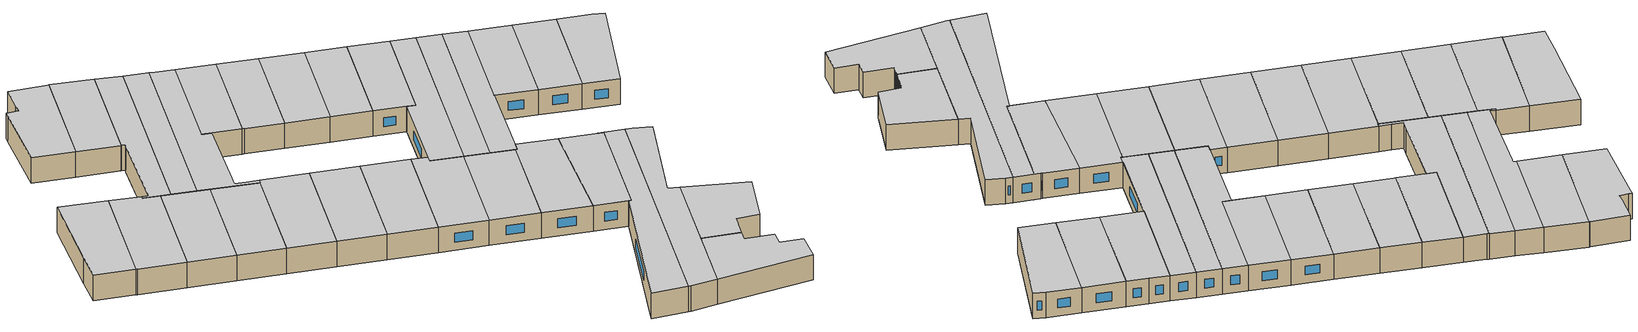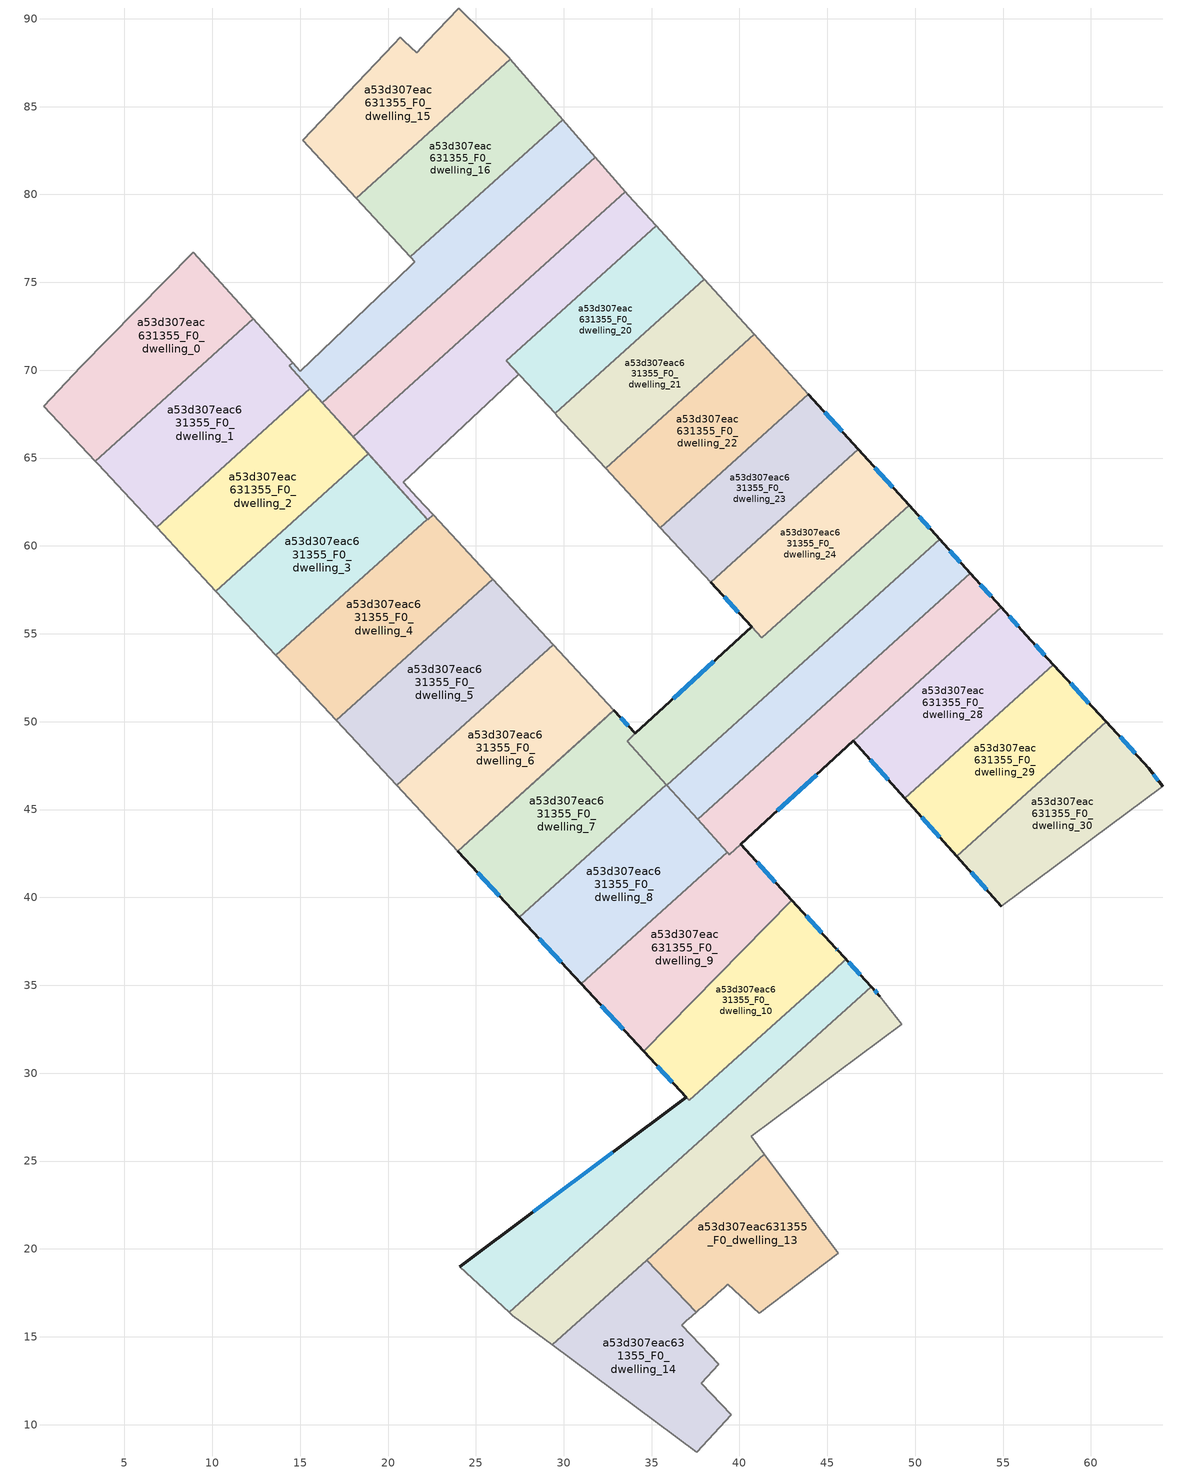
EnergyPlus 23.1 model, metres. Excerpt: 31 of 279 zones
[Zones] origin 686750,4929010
a53d307eac631355_F0_dwelling_0
 floor ground (EU_floor_Construction): 8.92,76.72 12.33,72.93 3.33,64.83 0.42,67.96 2.51,70.19 z0
 wall adiabatic (EU_wall_Construction): 12.33,72.93 8.92,76.72 2.51,70.19 0.42,67.96 3.33,64.83 z0:3
 wall to a53d307eac631355_F0_dwelling_1 (EU_wall_Construction): 3.33,64.83 12.33,72.93 z0:3
 ceiling to a53d307eac631355_F1_dwelling_0 (EU_floor_Construction): 12.33,72.93 8.92,76.72 2.51,70.19 0.42,67.96 3.33,64.83 z3
a53d307eac631355_F0_dwelling_1
 floor ground (EU_floor_Construction): 14.57,70.43 14.37,70.25 15.55,68.93 6.83,61.07 3.47,64.68 3.33,64.83 12.33,72.93 z0
 wall to a53d307eac631355_F0_dwelling_2 (EU_wall_Construction): 6.83,61.07 15.55,68.93 z0:3
 wall adiabatic (EU_wall_Construction): 3.33,64.83 3.47,64.68 6.83,61.07 / 14.57,70.43 12.33,72.93 / 15.55,68.93 14.37,70.25 z0:3
 wall to a53d307eac631355_F0_dwelling_17 (EU_wall_Construction): 14.37,70.25 14.57,70.43 z0:3
 ceiling to a53d307eac631355_F1_dwelling_1 (EU_floor_Construction): 15.55,68.93 14.37,70.25 14.57,70.43 12.33,72.93 3.33,64.83 3.47,64.68 6.83,61.07 z3
a53d307eac631355_F0_dwelling_10
 floor ground (EU_floor_Construction): 45.48,37.11 45.61,36.96 46.06,36.48 45.35,35.84 37.15,28.45 34.54,31.26 42.98,39.84 z0
 wall outside (EU_wall_Construction): 45.61,36.96 45.48,37.11 42.98,39.84 / 34.54,31.26 36.97,28.64 z0:3
 wall to a53d307eac631355_F0_dwelling_9 (EU_wall_Construction): 42.98,39.84 34.54,31.26 z0:3
 wall to a53d307eac631355_F0_dwelling_11 (EU_wall_Construction): 36.97,28.64 37.15,28.45 45.35,35.84 46.06,36.48 45.61,36.96 z0:3
 window (EU_Window_Construction): 44.67,38 43.8,38.95 / 45.57,37.01 45.52,37.06 / 35.33,30.41 36.18,29.49 z0.98:2.02
 ceiling to a53d307eac631355_F1_dwelling_10 (EU_floor_Construction): 45.35,35.84 46.06,36.48 45.61,36.96 45.48,37.11 42.98,39.84 34.54,31.26 37.15,28.45 z3
a53d307eac631355_F0_dwelling_11
 floor ground (EU_floor_Construction): 46.06,36.48 45.62,36.97 47.5,34.92 26.9,16.4 24.07,18.97 36.97,28.64 37.15,28.45 z0
 wall outside (EU_wall_Construction): 36.97,28.64 24.07,18.97 / 47.5,34.92 45.62,36.97 z0:3
 wall to a53d307eac631355_F0_dwelling_12 (EU_wall_Construction): 26.9,16.4 47.5,34.92 z0:3
 wall adiabatic (EU_wall_Construction): 24.07,18.97 26.9,16.4 z0:3
 window (EU_Window_Construction): 32.78,25.5 28.27,22.12 / 46.89,35.59 46.23,36.3 z0.98:2.02
 ceiling to a53d307eac631355_F1_dwelling_11 (EU_floor_Construction): 37.15,28.45 36.97,28.64 24.07,18.97 26.9,16.4 47.5,34.92 45.62,36.97 46.06,36.48 z3
a53d307eac631355_F0_dwelling_12
 floor ground (EU_floor_Construction): 47.99,34.38 49.22,32.79 40.66,26.41 41.42,25.4 29.36,14.54 27.11,16.2 26.9,16.4 47.5,34.92 47.53,34.88 z0
 wall outside (EU_wall_Construction): 47.99,34.38 47.53,34.88 47.5,34.92 z0:3
 wall adiabatic (EU_wall_Construction): 26.9,16.4 27.11,16.2 29.36,14.54 / 41.42,25.4 40.66,26.41 49.22,32.79 47.99,34.38 z0:3
 wall to a53d307eac631355_F0_dwelling_13 (EU_wall_Construction): 34.71,19.36 41.42,25.4 z0:3
 wall to a53d307eac631355_F0_dwelling_14 (EU_wall_Construction): 29.36,14.54 34.71,19.36 z0:3
 window (EU_Window_Construction): 47.84,34.54 47.68,34.72 z0.98:2.02
 ceiling to a53d307eac631355_F1_dwelling_12 (EU_floor_Construction): 41.42,25.4 40.66,26.41 49.22,32.79 47.99,34.38 47.53,34.88 47.5,34.92 26.9,16.4 27.11,16.2 29.36,14.54 z3
a53d307eac631355_F0_dwelling_13
 floor ground (EU_floor_Construction): 41.42,25.4 45.62,19.75 41.11,16.34 39.34,17.98 39.23,17.88 39.12,17.79 38.78,17.49 38.62,17.35 38.55,17.29 38.09,16.89 37.87,16.69 37.72,16.55 37.53,16.39 34.71,19.36 z0
 wall adiabatic (EU_wall_Construction): 37.53,16.39 37.72,16.55 37.87,16.69 38.09,16.89 38.55,17.29 38.62,17.35 38.78,17.49 39.12,17.79 39.23,17.88 39.34,17.98 41.11,16.34 45.62,19.75 41.42,25.4 z0:3
 wall to a53d307eac631355_F0_dwelling_14 (EU_wall_Construction): 34.71,19.36 37.53,16.39 z0:3
 ceiling to a53d307eac631355_F1_dwelling_13 (EU_floor_Construction): 45.62,19.75 41.42,25.4 34.71,19.36 37.53,16.39 37.72,16.55 37.87,16.69 38.09,16.89 38.55,17.29 38.62,17.35 38.78,17.49 39.12,17.79 39.23,17.88 39.34,17.98 41.11,16.34 z3
a53d307eac631355_F0_dwelling_14
 floor ground (EU_floor_Construction): 37.53,16.39 37.07,15.99 37.04,15.96 36.81,15.76 36.7,15.66 38.82,13.42 37.83,12.35 39.54,10.56 37.57,8.44 29.36,14.54 34.71,19.36 z0
 wall adiabatic (EU_wall_Construction): 29.36,14.54 37.57,8.44 39.54,10.56 37.83,12.35 38.82,13.42 36.7,15.66 36.81,15.76 37.04,15.96 37.07,15.99 37.53,16.39 z0:3
 ceiling to a53d307eac631355_F1_dwelling_14 (EU_floor_Construction): 37.57,8.44 39.54,10.56 37.83,12.35 38.82,13.42 36.7,15.66 36.81,15.76 37.04,15.96 37.07,15.99 37.53,16.39 34.71,19.36 29.36,14.54 z3
a53d307eac631355_F0_dwelling_15
 floor ground (EU_floor_Construction): 26.91,87.75 26.96,87.69 18.19,79.79 15.15,83.08 20.32,88.55 20.69,88.95 20.93,88.73 21.63,88.07 22.21,88.69 24.03,90.61 z0
 wall adiabatic (EU_wall_Construction): 26.96,87.69 26.91,87.75 24.03,90.61 22.21,88.69 21.63,88.07 20.93,88.73 20.69,88.95 20.32,88.55 15.15,83.08 18.19,79.79 z0:3
 wall to a53d307eac631355_F0_dwelling_16 (EU_wall_Construction): 18.19,79.79 26.96,87.69 z0:3
 ceiling to a53d307eac631355_F1_dwelling_15 (EU_floor_Construction): 26.96,87.69 26.91,87.75 24.03,90.61 22.21,88.69 21.63,88.07 20.93,88.73 20.69,88.95 20.32,88.55 15.15,83.08 18.19,79.79 z3
a53d307eac631355_F0_dwelling_16
 floor ground (EU_floor_Construction): 26.96,87.69 29.94,84.27 21.27,76.46 18.19,79.79 z0
 wall to a53d307eac631355_F0_dwelling_17 (EU_wall_Construction): 21.27,76.46 29.94,84.27 z0:3
 wall adiabatic (EU_wall_Construction): 18.19,79.79 21.27,76.46 / 29.94,84.27 26.96,87.69 z0:3
 ceiling to a53d307eac631355_F1_dwelling_16 (EU_floor_Construction): 29.94,84.27 26.96,87.69 18.19,79.79 21.27,76.46 z3
a53d307eac631355_F0_dwelling_17
 floor ground (EU_floor_Construction): 29.94,84.27 31.79,82.13 16.26,68.14 14.37,70.25 14.57,70.43 15,69.95 21.29,75.93 21.53,76.16 21.28,76.44 21.27,76.46 z0
 wall adiabatic (EU_wall_Construction): 21.27,76.46 21.28,76.44 21.53,76.16 21.29,75.93 15,69.95 14.57,70.43 / 31.79,82.13 29.94,84.27 / 14.37,70.25 16.26,68.14 z0:3
 wall to a53d307eac631355_F0_dwelling_18 (EU_wall_Construction): 16.26,68.14 31.79,82.13 z0:3
 ceiling to a53d307eac631355_F1_dwelling_17 (EU_floor_Construction): 21.53,76.16 21.29,75.93 15,69.95 14.57,70.43 14.37,70.25 16.26,68.14 31.79,82.13 29.94,84.27 21.27,76.46 21.28,76.44 z3
a53d307eac631355_F0_dwelling_18
 floor ground (EU_floor_Construction): 31.79,82.13 33.5,80.16 18.01,66.2 16.26,68.14 z0
 wall adiabatic (EU_wall_Construction): 33.5,80.16 31.79,82.13 / 16.26,68.14 18.01,66.2 z0:3
 wall to a53d307eac631355_F0_dwelling_19 (EU_wall_Construction): 18.01,66.2 33.5,80.16 z0:3
 ceiling to a53d307eac631355_F1_dwelling_18 (EU_floor_Construction): 33.5,80.16 31.79,82.13 16.26,68.14 18.01,66.2 z3
a53d307eac631355_F0_dwelling_19
 floor ground (EU_floor_Construction): 33.67,79.96 35.25,78.22 26.73,70.54 27.45,69.76 21.63,64.34 20.85,63.62 21.67,62.74 22.57,61.77 22.26,61.49 18.01,66.2 33.5,80.16 z0
 wall to a53d307eac631355_F0_dwelling_4 (EU_wall_Construction): 22.26,61.49 22.57,61.77 z0:3
 wall adiabatic (EU_wall_Construction): 18.01,66.2 22.26,61.49 / 22.57,61.77 21.67,62.74 20.85,63.62 21.63,64.34 27.45,69.76 26.73,70.54 35.25,78.22 33.67,79.96 33.5,80.16 z0:3
 ceiling to a53d307eac631355_F1_dwelling_19 (EU_floor_Construction): 27.45,69.76 26.73,70.54 35.25,78.22 33.67,79.96 33.5,80.16 18.01,66.2 22.26,61.49 22.57,61.77 21.67,62.74 20.85,63.62 21.63,64.34 z3
a53d307eac631355_F0_dwelling_2
 floor ground (EU_floor_Construction): 15.55,68.93 18.88,65.24 10.21,57.43 6.83,61.07 z0
 wall adiabatic (EU_wall_Construction): 18.88,65.24 15.55,68.93 / 6.83,61.07 10.21,57.43 z0:3
 wall to a53d307eac631355_F0_dwelling_3 (EU_wall_Construction): 10.21,57.43 18.88,65.24 z0:3
 ceiling to a53d307eac631355_F1_dwelling_2 (EU_floor_Construction): 18.88,65.24 15.55,68.93 6.83,61.07 10.21,57.43 z3
a53d307eac631355_F0_dwelling_20
 floor ground (EU_floor_Construction): 35.25,78.22 37.99,75.18 29.5,67.54 26.73,70.54 z0
 wall adiabatic (EU_wall_Construction): 37.99,75.18 35.25,78.22 26.74,70.55 / 26.73,70.54 29.5,67.54 z0:3
 wall to a53d307eac631355_F0_dwelling_21 (EU_wall_Construction): 29.5,67.54 37.99,75.18 z0:3
 ceiling to a53d307eac631355_F1_dwelling_20 (EU_floor_Construction): 37.99,75.18 35.25,78.22 26.74,70.55 29.5,67.54 z3
a53d307eac631355_F0_dwelling_21
 floor ground (EU_floor_Construction): 37.99,75.18 40.84,72.04 32.38,64.42 29.64,67.39 29.5,67.54 z0
 wall adiabatic (EU_wall_Construction): 29.5,67.54 29.64,67.39 32.38,64.42 / 40.84,72.04 37.99,75.18 z0:3
 wall to a53d307eac631355_F0_dwelling_22 (EU_wall_Construction): 32.38,64.42 40.84,72.04 z0:3
 ceiling to a53d307eac631355_F1_dwelling_21 (EU_floor_Construction): 40.84,72.04 37.99,75.18 29.5,67.54 29.64,67.39 32.38,64.42 z3
a53d307eac631355_F0_dwelling_22
 floor ground (EU_floor_Construction): 40.84,72.04 43.92,68.63 35.49,61.04 32.38,64.42 z0
 wall adiabatic (EU_wall_Construction): 43.92,68.63 40.84,72.04 / 32.38,64.42 35.49,61.04 z0:3
 wall to a53d307eac631355_F0_dwelling_23 (EU_wall_Construction): 35.49,61.04 43.92,68.63 z0:3
 ceiling to a53d307eac631355_F1_dwelling_22 (EU_floor_Construction): 43.92,68.63 40.84,72.04 32.38,64.42 35.49,61.04 z3
a53d307eac631355_F0_dwelling_23
 floor ground (EU_floor_Construction): 43.92,68.63 46.76,65.5 38.36,57.93 35.49,61.04 z0
 wall outside (EU_wall_Construction): 46.76,65.5 43.92,68.63 z0:3
 wall to a53d307eac631355_F0_dwelling_24 (EU_wall_Construction): 38.36,57.93 46.76,65.5 z0:3
 wall adiabatic (EU_wall_Construction): 35.49,61.04 38.36,57.93 z0:3
 window (EU_Window_Construction): 45.84,66.52 44.84,67.61 z0.98:2.02
 ceiling to a53d307eac631355_F1_dwelling_23 (EU_floor_Construction): 46.76,65.5 43.92,68.63 35.49,61.04 38.36,57.93 z3
a53d307eac631355_F0_dwelling_24
 floor ground (EU_floor_Construction): 46.76,65.5 49.65,62.3 41.28,54.76 38.36,57.93 z0
 wall outside (EU_wall_Construction): 38.36,57.93 40.69,55.41 / 49.65,62.3 46.76,65.5 z0:3
 wall to a53d307eac631355_F0_dwelling_25 (EU_wall_Construction): 40.69,55.4 41.28,54.76 49.65,62.3 z0:3
 window (EU_Window_Construction): 39.12,57.11 39.93,56.23 / 48.71,63.34 47.7,64.46 z0.98:2.02
 ceiling to a53d307eac631355_F1_dwelling_24 (EU_floor_Construction): 49.65,62.3 46.76,65.5 38.36,57.93 41.28,54.76 z3
a53d307eac631355_F0_dwelling_25
 floor ground (EU_floor_Construction): 49.65,62.3 51.4,60.37 35.87,46.38 33.6,48.9 40.69,55.4 41.28,54.76 z0
 wall outside (EU_wall_Construction): 51.4,60.37 49.65,62.3 / 40.69,55.4 34.07,49.33 z0:3
 wall to a53d307eac631355_F0_dwelling_26 (EU_wall_Construction): 35.87,46.38 51.4,60.37 z0:3
 wall to a53d307eac631355_F0_dwelling_7 (EU_wall_Construction): 34.07,49.33 33.6,48.9 35.84,46.41 z0:3
 wall to a53d307eac631355_F0_dwelling_8 (EU_wall_Construction): 35.84,46.41 35.87,46.38 z0:3
 window (EU_Window_Construction): 50.83,61 50.21,61.67 / 38.54,53.43 36.22,51.31 z0.98:2.02
 ceiling to a53d307eac631355_F1_dwelling_25 (EU_floor_Construction): 41.28,54.76 40.69,55.4 33.6,48.9 35.87,46.38 51.4,60.37 49.65,62.3 z3
a53d307eac631355_F0_dwelling_26
 floor ground (EU_floor_Construction): 51.4,60.37 53.14,58.43 37.61,44.44 35.87,46.38 z0
 wall outside (EU_wall_Construction): 53.14,58.43 51.4,60.37 z0:3
 wall to a53d307eac631355_F0_dwelling_27 (EU_wall_Construction): 37.61,44.44 53.14,58.43 z0:3
 wall to a53d307eac631355_F0_dwelling_8 (EU_wall_Construction): 35.87,46.38 37.61,44.44 z0:3
 window (EU_Window_Construction): 52.58,59.06 51.96,59.74 z0.98:2.02
 ceiling to a53d307eac631355_F1_dwelling_26 (EU_floor_Construction): 53.14,58.43 51.4,60.37 35.87,46.38 37.61,44.44 z3
a53d307eac631355_F0_dwelling_27
 floor ground (EU_floor_Construction): 53.14,58.43 54.89,56.5 46.47,48.92 46.48,48.9 39.43,42.43 39.35,42.51 37.61,44.44 z0
 wall outside (EU_wall_Construction): 54.89,56.5 53.14,58.43 / 40.08,43.03 46.48,48.9 z0:3
 wall to a53d307eac631355_F0_dwelling_28 (EU_wall_Construction): 46.48,48.9 46.47,48.92 54.89,56.5 z0:3
 wall to a53d307eac631355_F0_dwelling_9 (EU_wall_Construction): 39.43,42.43 40.07,43.02 / 39.35,42.51 39.42,42.43 / 39.3,42.57 39.36,42.51 z0:3
 wall to a53d307eac631355_F0_dwelling_8 (EU_wall_Construction): 37.61,44.44 39.3,42.56 z0:3
 window (EU_Window_Construction): 54.32,57.13 53.71,57.81 / 42.16,44.94 44.4,46.99 z0.98:2.02
 ceiling to a53d307eac631355_F1_dwelling_27 (EU_floor_Construction): 46.48,48.9 46.47,48.92 54.89,56.5 53.14,58.43 37.61,44.44 39.35,42.51 39.42,42.43 z3
a53d307eac631355_F0_dwelling_28
 floor ground (EU_floor_Construction): 56.32,54.92 57.87,53.25 49.41,45.63 46.48,48.9 46.47,48.92 54.89,56.5 z0
 wall outside (EU_wall_Construction): 57.87,53.25 56.32,54.92 54.89,56.5 / 46.48,48.9 49.41,45.63 z0:3
 wall to a53d307eac631355_F0_dwelling_29 (EU_wall_Construction): 49.41,45.63 57.87,53.25 z0:3
 window (EU_Window_Construction): 55.86,55.44 55.36,55.99 / 57.36,53.79 56.82,54.38 / 47.44,47.84 48.46,46.7 z0.98:2.02
 ceiling to a53d307eac631355_F1_dwelling_28 (EU_floor_Construction): 57.87,53.25 56.32,54.92 54.89,56.5 46.47,48.92 46.48,48.9 49.41,45.63 z3
a53d307eac631355_F0_dwelling_29
 floor ground (EU_floor_Construction): 57.87,53.25 60.86,50 52.36,42.34 49.41,45.63 z0
 wall outside (EU_wall_Construction): 60.86,50 57.87,53.25 / 49.41,45.63 52.36,42.34 z0:3
 wall to a53d307eac631355_F0_dwelling_30 (EU_wall_Construction): 52.36,42.34 60.86,50 z0:3
 window (EU_Window_Construction): 59.89,51.06 58.84,52.19 / 50.37,44.56 51.4,43.41 z0.98:2.02
 ceiling to a53d307eac631355_F1_dwelling_29 (EU_floor_Construction): 60.86,50 57.87,53.25 49.41,45.63 52.36,42.34 z3
a53d307eac631355_F0_dwelling_3
 floor ground (EU_floor_Construction): 18.88,65.24 22.22,61.53 13.61,53.77 10.21,57.43 z0
 wall adiabatic (EU_wall_Construction): 22.22,61.53 18.88,65.24 / 10.21,57.43 13.61,53.77 z0:3
 wall to a53d307eac631355_F0_dwelling_4 (EU_wall_Construction): 13.61,53.77 22.22,61.53 z0:3
 ceiling to a53d307eac631355_F1_dwelling_3 (EU_floor_Construction): 22.22,61.53 18.88,65.24 10.21,57.43 13.61,53.77 z3
a53d307eac631355_F0_dwelling_30
 floor ground (EU_floor_Construction): 63.3,47.35 64.07,46.31 54.9,39.51 52.36,42.34 60.86,50 z0
 wall outside (EU_wall_Construction): 52.36,42.34 54.9,39.51 / 64.07,46.31 63.3,47.35 60.86,50 z0:3
 wall adiabatic (EU_wall_Construction): 54.9,39.51 64.07,46.31 z0:3
 window (EU_Window_Construction): 53.19,41.42 54.08,40.43 / 62.51,48.21 61.65,49.14 / 63.82,46.65 63.55,47.01 z0.98:2.02
 ceiling to a53d307eac631355_F1_dwelling_30 (EU_floor_Construction): 64.07,46.31 63.3,47.35 60.86,50 52.36,42.34 54.9,39.51 z3
a53d307eac631355_F0_dwelling_4
 floor ground (EU_floor_Construction): 22.57,61.77 25.95,58.11 17.04,50.08 13.61,53.77 22.22,61.53 22.26,61.49 z0
 wall adiabatic (EU_wall_Construction): 22.26,61.49 22.22,61.53 / 13.61,53.77 17.04,50.08 25.95,58.11 22.57,61.77 z0:3
 ceiling to a53d307eac631355_F1_dwelling_4 (EU_floor_Construction): 25.95,58.11 22.57,61.77 22.26,61.49 22.22,61.53 13.61,53.77 17.04,50.08 z3
a53d307eac631355_F0_dwelling_5
 floor ground (EU_floor_Construction): 25.96,58.11 29.39,54.39 20.49,46.37 17.04,50.08 z0
 wall adiabatic (EU_wall_Construction): 29.39,54.39 25.96,58.11 17.04,50.08 20.49,46.37 z0:3
 wall to a53d307eac631355_F0_dwelling_6 (EU_wall_Construction): 20.49,46.37 29.39,54.39 z0:3
 ceiling to a53d307eac631355_F1_dwelling_5 (EU_floor_Construction): 29.39,54.39 25.96,58.11 17.04,50.08 20.49,46.37 z3
a53d307eac631355_F0_dwelling_6
 floor ground (EU_floor_Construction): 29.39,54.39 32.85,50.65 23.97,42.63 20.49,46.37 z0
 wall adiabatic (EU_wall_Construction): 20.49,46.37 23.97,42.63 32.4,50.23 32.86,50.64 / 32.85,50.65 29.39,54.39 z0:3
 ceiling to a53d307eac631355_F1_dwelling_6 (EU_floor_Construction): 32.85,50.65 29.39,54.39 20.49,46.37 23.97,42.63 z3
a53d307eac631355_F0_dwelling_7
 floor ground (EU_floor_Construction): 34.07,49.33 33.6,48.9 35.84,46.41 27.47,38.87 23.97,42.63 32.86,50.64 z0
 wall outside (EU_wall_Construction): 34.07,49.33 32.86,50.64 / 23.97,42.63 27.47,38.87 z0:3
 wall to a53d307eac631355_F0_dwelling_8 (EU_wall_Construction): 27.47,38.87 35.84,46.41 z0:3
 wall adiabatic (EU_wall_Construction): 32.86,50.64 23.97,42.63 z0:3
 window (EU_Window_Construction): 33.68,49.76 33.25,50.22 / 25.1,41.41 26.33,40.09 z0.98:2.02
 ceiling to a53d307eac631355_F1_dwelling_7 (EU_floor_Construction): 35.84,46.41 33.6,48.9 34.07,49.33 32.86,50.64 23.97,42.63 27.47,38.87 z3
a53d307eac631355_F0_dwelling_8
 floor ground (EU_floor_Construction): 35.84,46.41 39.3,42.57 30.99,35.08 27.47,38.87 z0
 wall outside (EU_wall_Construction): 27.47,38.87 30.99,35.08 z0:3
 wall to a53d307eac631355_F0_dwelling_9 (EU_wall_Construction): 30.99,35.08 39.3,42.57 z0:3
 window (EU_Window_Construction): 28.61,37.64 29.84,36.31 z0.98:2.02
 ceiling to a53d307eac631355_F1_dwelling_8 (EU_floor_Construction): 39.3,42.57 35.84,46.41 27.47,38.87 30.99,35.08 z3
a53d307eac631355_F0_dwelling_9
 floor ground (EU_floor_Construction): 40.07,43.02 42.98,39.84 34.54,31.26 30.99,35.08 39.3,42.57 39.43,42.43 z0
 wall outside (EU_wall_Construction): 42.98,39.84 40.07,43.02 / 30.99,35.08 34.54,31.26 z0:3
 window (EU_Window_Construction): 42.04,40.88 41.02,41.99 / 32.15,33.83 33.39,32.5 z0.98:2.02
 ceiling to a53d307eac631355_F1_dwelling_9 (EU_floor_Construction): 34.54,31.26 42.98,39.84 40.07,43.02 39.43,42.43 39.3,42.57 30.99,35.08 z3
[Building]
EU S2 Campaign: North Axis=0; Terrain=City; Solar Distribution=FullExterior
[Site:Location]
Bologna: Latitude=44.5; Longitude=11.25; Time Zone=1; Elevation=37
[SizingPeriod:WeatherFileDays]
AnnualSizingPeriod: Begin Month=1; Begin Day of Month=1; End Month=12; End Day of Month=31; Day of Week for Start Day=Monday; Use Weather File Daylight Saving Period=No; Use Weather File Rain and Snow Indicators=No
[MATERIAL]
EU_InternalMass_Material: Roughness=MediumRough; Thickness=0.1; Conductivity=1; Density=1800; Specific Heat=900; Thermal Absorptance=0.9; Solar Absorptance=0.7; Visible Absorptance=0.7
[MATERIAL:NOMASS] Roughness=MediumRough; Thermal Absorptance=0.9; Solar Absorptance=0.7; Visible Absorptance=0.7
Name | Thermal Resistance
EU_wall_NoMass | 0.905828
EU_floor_NoMass | 0.67114
[WINDOWMATERIAL:SIMPLEGLAZINGSYSTEM]
EU_Window_SimpleGlazing: UFactor=4.52486; Solar Heat Gain Coefficient=0.85; Visible Transmittance=0.85
[CONSTRUCTION]
EU_wall_Construction: EU_wall_NoMass
EU_floor_Construction: EU_floor_NoMass
EU_Window_Construction: EU_Window_SimpleGlazing
EU_InternalMass_Construction: EU_InternalMass_Material
[ZONE] Type=1; Multiplier=1; Ceiling Height=autocalculate; Floor Area=autocalculate; Part of Total Floor Area=Yes
Name | Volume
a53d307eac631355_F0_dwelling_0 | 171.604
a53d307eac631355_F0_dwelling_1 | 184.271
a53d307eac631355_F0_dwelling_10 | 151.141
a53d307eac631355_F0_dwelling_11 | 222.594
a53d307eac631355_F0_dwelling_12 | 223.252
a53d307eac631355_F0_dwelling_13 | 155.102
a53d307eac631355_F0_dwelling_14 | 157.271
a53d307eac631355_F0_dwelling_15 | 160.153
a53d307eac631355_F0_dwelling_16 | 159.698
a53d307eac631355_F0_dwelling_17 | 163.465
a53d307eac631355_F0_dwelling_18 | 163.493
a53d307eac631355_F0_dwelling_19 | 198.623
a53d307eac631355_F0_dwelling_2 | 174.372
a53d307eac631355_F0_dwelling_20 | 140.358
a53d307eac631355_F0_dwelling_21 | 145.242
a53d307eac631355_F0_dwelling_22 | 156.439
a53d307eac631355_F0_dwelling_23 | 143.767
a53d307eac631355_F0_dwelling_24 | 145.678
a53d307eac631355_F0_dwelling_25 | 187.222
a53d307eac631355_F0_dwelling_26 | 163.474
a53d307eac631355_F0_dwelling_27 | 165.27
a53d307eac631355_F0_dwelling_28 | 150.135
a53d307eac631355_F0_dwelling_29 | 151.158
a53d307eac631355_F0_dwelling_3 | 174.359
a53d307eac631355_F0_dwelling_30 | 149.488
a53d307eac631355_F0_dwelling_4 | 181.154
a53d307eac631355_F0_dwelling_5 | 182.189
a53d307eac631355_F0_dwelling_6 | 183.219
a53d307eac631355_F0_dwelling_7 | 177.751
a53d307eac631355_F0_dwelling_8 | 174.38
a53d307eac631355_F0_dwelling_9 | 174.817
[INTERNALMASS] Construction=EU_InternalMass_Construction
Name | Zone or ZoneList | Surface Area
a53d307eac631355_F0_dwelling_0_EU_InternalMass | a53d307eac631355_F0_dwelling_0 | 57.1994
a53d307eac631355_F0_dwelling_1_EU_InternalMass | a53d307eac631355_F0_dwelling_1 | 61.4251
a53d307eac631355_F0_dwelling_2_EU_InternalMass | a53d307eac631355_F0_dwelling_2 | 58.1245
a53d307eac631355_F0_dwelling_3_EU_InternalMass | a53d307eac631355_F0_dwelling_3 | 58.1197
a53d307eac631355_F0_dwelling_4_EU_InternalMass | a53d307eac631355_F0_dwelling_4 | 60.388
a53d307eac631355_F0_dwelling_5_EU_InternalMass | a53d307eac631355_F0_dwelling_5 | 60.7557
a53d307eac631355_F0_dwelling_6_EU_InternalMass | a53d307eac631355_F0_dwelling_6 | 61.1039
a53d307eac631355_F0_dwelling_7_EU_InternalMass | a53d307eac631355_F0_dwelling_7 | 59.2516
a53d307eac631355_F0_dwelling_8_EU_InternalMass | a53d307eac631355_F0_dwelling_8 | 58.1268
a53d307eac631355_F0_dwelling_9_EU_InternalMass | a53d307eac631355_F0_dwelling_9 | 58.2725
a53d307eac631355_F0_dwelling_10_EU_InternalMass | a53d307eac631355_F0_dwelling_10 | 50.3778
a53d307eac631355_F0_dwelling_11_EU_InternalMass | a53d307eac631355_F0_dwelling_11 | 74.1855
a53d307eac631355_F0_dwelling_12_EU_InternalMass | a53d307eac631355_F0_dwelling_12 | 74.412
a53d307eac631355_F0_dwelling_13_EU_InternalMass | a53d307eac631355_F0_dwelling_13 | 51.7014
a53d307eac631355_F0_dwelling_14_EU_InternalMass | a53d307eac631355_F0_dwelling_14 | 52.428
a53d307eac631355_F0_dwelling_15_EU_InternalMass | a53d307eac631355_F0_dwelling_15 | 53.3843
a53d307eac631355_F0_dwelling_16_EU_InternalMass | a53d307eac631355_F0_dwelling_16 | 53.2325
a53d307eac631355_F0_dwelling_17_EU_InternalMass | a53d307eac631355_F0_dwelling_17 | 54.4884
a53d307eac631355_F0_dwelling_18_EU_InternalMass | a53d307eac631355_F0_dwelling_18 | 54.4977
a53d307eac631355_F0_dwelling_19_EU_InternalMass | a53d307eac631355_F0_dwelling_19 | 66.2078
a53d307eac631355_F0_dwelling_20_EU_InternalMass | a53d307eac631355_F0_dwelling_20 | 46.7851
a53d307eac631355_F0_dwelling_21_EU_InternalMass | a53d307eac631355_F0_dwelling_21 | 48.4154
a53d307eac631355_F0_dwelling_22_EU_InternalMass | a53d307eac631355_F0_dwelling_22 | 52.146
a53d307eac631355_F0_dwelling_23_EU_InternalMass | a53d307eac631355_F0_dwelling_23 | 47.9225
a53d307eac631355_F0_dwelling_24_EU_InternalMass | a53d307eac631355_F0_dwelling_24 | 48.5579
a53d307eac631355_F0_dwelling_25_EU_InternalMass | a53d307eac631355_F0_dwelling_25 | 62.4068
a53d307eac631355_F0_dwelling_26_EU_InternalMass | a53d307eac631355_F0_dwelling_26 | 54.4913
a53d307eac631355_F0_dwelling_27_EU_InternalMass | a53d307eac631355_F0_dwelling_27 | 55.0936
a53d307eac631355_F0_dwelling_28_EU_InternalMass | a53d307eac631355_F0_dwelling_28 | 50.0516
a53d307eac631355_F0_dwelling_29_EU_InternalMass | a53d307eac631355_F0_dwelling_29 | 50.3859
a53d307eac631355_F0_dwelling_30_EU_InternalMass | a53d307eac631355_F0_dwelling_30 | 49.829
[OTHEREQUIPMENT] Fuel Type=Electricity; Design Level Calculation Method=Watts/Area; Power per Zone Floor Area=1; Fraction Latent=0; Fraction Radiant=0; Fraction Lost=0; Carbon Dioxide Generation Rate=0; EndUse Subcategory=EU_Step8_InternalGains
Name | Zone or ZoneList or Space or SpaceList | Schedule
EU_Step8_InternalGain_a53d307eac631355_F0_dwelling_0_f000 | a53d307eac631355_F0_dwelling_0 | EU_Step8_GainSchedule_a53d307eac631355_F0_dwelling_0_f000
EU_Step8_InternalGain_a53d307eac631355_F0_dwelling_1_f000 | a53d307eac631355_F0_dwelling_1 | EU_Step8_GainSchedule_a53d307eac631355_F0_dwelling_1_f000
EU_Step8_InternalGain_a53d307eac631355_F0_dwelling_2_f000 | a53d307eac631355_F0_dwelling_2 | EU_Step8_GainSchedule_a53d307eac631355_F0_dwelling_2_f000
EU_Step8_InternalGain_a53d307eac631355_F0_dwelling_3_f000 | a53d307eac631355_F0_dwelling_3 | EU_Step8_GainSchedule_a53d307eac631355_F0_dwelling_3_f000
EU_Step8_InternalGain_a53d307eac631355_F0_dwelling_4_f000 | a53d307eac631355_F0_dwelling_4 | EU_Step8_GainSchedule_a53d307eac631355_F0_dwelling_4_f000
EU_Step8_InternalGain_a53d307eac631355_F0_dwelling_5_f000 | a53d307eac631355_F0_dwelling_5 | EU_Step8_GainSchedule_a53d307eac631355_F0_dwelling_5_f000
EU_Step8_InternalGain_a53d307eac631355_F0_dwelling_6_f000 | a53d307eac631355_F0_dwelling_6 | EU_Step8_GainSchedule_a53d307eac631355_F0_dwelling_6_f000
EU_Step8_InternalGain_a53d307eac631355_F0_dwelling_7_f000 | a53d307eac631355_F0_dwelling_7 | EU_Step8_GainSchedule_a53d307eac631355_F0_dwelling_7_f000
EU_Step8_InternalGain_a53d307eac631355_F0_dwelling_8_f000 | a53d307eac631355_F0_dwelling_8 | EU_Step8_GainSchedule_a53d307eac631355_F0_dwelling_8_f000
EU_Step8_InternalGain_a53d307eac631355_F0_dwelling_9_f000 | a53d307eac631355_F0_dwelling_9 | EU_Step8_GainSchedule_a53d307eac631355_F0_dwelling_9_f000
EU_Step8_InternalGain_a53d307eac631355_F0_dwelling_10_f000 | a53d307eac631355_F0_dwelling_10 | EU_Step8_GainSchedule_a53d307eac631355_F0_dwelling_10_f000
EU_Step8_InternalGain_a53d307eac631355_F0_dwelling_11_f000 | a53d307eac631355_F0_dwelling_11 | EU_Step8_GainSchedule_a53d307eac631355_F0_dwelling_11_f000
EU_Step8_InternalGain_a53d307eac631355_F0_dwelling_12_f000 | a53d307eac631355_F0_dwelling_12 | EU_Step8_GainSchedule_a53d307eac631355_F0_dwelling_12_f000
EU_Step8_InternalGain_a53d307eac631355_F0_dwelling_13_f000 | a53d307eac631355_F0_dwelling_13 | EU_Step8_GainSchedule_a53d307eac631355_F0_dwelling_13_f000
EU_Step8_InternalGain_a53d307eac631355_F0_dwelling_14_f000 | a53d307eac631355_F0_dwelling_14 | EU_Step8_GainSchedule_a53d307eac631355_F0_dwelling_14_f000
EU_Step8_InternalGain_a53d307eac631355_F0_dwelling_15_f000 | a53d307eac631355_F0_dwelling_15 | EU_Step8_GainSchedule_a53d307eac631355_F0_dwelling_15_f000
EU_Step8_InternalGain_a53d307eac631355_F0_dwelling_16_f000 | a53d307eac631355_F0_dwelling_16 | EU_Step8_GainSchedule_a53d307eac631355_F0_dwelling_16_f000
EU_Step8_InternalGain_a53d307eac631355_F0_dwelling_17_f000 | a53d307eac631355_F0_dwelling_17 | EU_Step8_GainSchedule_a53d307eac631355_F0_dwelling_17_f000
EU_Step8_InternalGain_a53d307eac631355_F0_dwelling_18_f000 | a53d307eac631355_F0_dwelling_18 | EU_Step8_GainSchedule_a53d307eac631355_F0_dwelling_18_f000
EU_Step8_InternalGain_a53d307eac631355_F0_dwelling_19_f000 | a53d307eac631355_F0_dwelling_19 | EU_Step8_GainSchedule_a53d307eac631355_F0_dwelling_19_f000
EU_Step8_InternalGain_a53d307eac631355_F0_dwelling_20_f000 | a53d307eac631355_F0_dwelling_20 | EU_Step8_GainSchedule_a53d307eac631355_F0_dwelling_20_f000
EU_Step8_InternalGain_a53d307eac631355_F0_dwelling_21_f000 | a53d307eac631355_F0_dwelling_21 | EU_Step8_GainSchedule_a53d307eac631355_F0_dwelling_21_f000
EU_Step8_InternalGain_a53d307eac631355_F0_dwelling_22_f000 | a53d307eac631355_F0_dwelling_22 | EU_Step8_GainSchedule_a53d307eac631355_F0_dwelling_22_f000
EU_Step8_InternalGain_a53d307eac631355_F0_dwelling_23_f000 | a53d307eac631355_F0_dwelling_23 | EU_Step8_GainSchedule_a53d307eac631355_F0_dwelling_23_f000
EU_Step8_InternalGain_a53d307eac631355_F0_dwelling_24_f000 | a53d307eac631355_F0_dwelling_24 | EU_Step8_GainSchedule_a53d307eac631355_F0_dwelling_24_f000
EU_Step8_InternalGain_a53d307eac631355_F0_dwelling_25_f000 | a53d307eac631355_F0_dwelling_25 | EU_Step8_GainSchedule_a53d307eac631355_F0_dwelling_25_f000
EU_Step8_InternalGain_a53d307eac631355_F0_dwelling_26_f000 | a53d307eac631355_F0_dwelling_26 | EU_Step8_GainSchedule_a53d307eac631355_F0_dwelling_26_f000
EU_Step8_InternalGain_a53d307eac631355_F0_dwelling_27_f000 | a53d307eac631355_F0_dwelling_27 | EU_Step8_GainSchedule_a53d307eac631355_F0_dwelling_27_f000
EU_Step8_InternalGain_a53d307eac631355_F0_dwelling_28_f000 | a53d307eac631355_F0_dwelling_28 | EU_Step8_GainSchedule_a53d307eac631355_F0_dwelling_28_f000
EU_Step8_InternalGain_a53d307eac631355_F0_dwelling_29_f000 | a53d307eac631355_F0_dwelling_29 | EU_Step8_GainSchedule_a53d307eac631355_F0_dwelling_29_f000
EU_Step8_InternalGain_a53d307eac631355_F0_dwelling_30_f000 | a53d307eac631355_F0_dwelling_30 | EU_Step8_GainSchedule_a53d307eac631355_F0_dwelling_30_f000
[ZONEVENTILATION:DESIGNFLOWRATE] Schedule=EU_AlwaysOn; Design Flow Rate Calculation Method=AirChanges/Hour; Air Changes per Hour=0.73129; Ventilation Type=Natural; Fan Pressure Rise=0; Fan Total Efficiency=1; Constant Term Coefficient=1; Temperature Term Coefficient=0; Velocity Term Coefficient=0; Velocity Squared Term Coefficient=0; Minimum Indoor Temperature=-100; Maximum Indoor Temperature=100; Delta Temperature=-100; Minimum Outdoor Temperature=-100; Maximum Outdoor Temperature=100; Maximum Wind Speed=40
Name | Zone or ZoneList or Space or SpaceList
EU_ConstantAir_a53d307eac631355_F0_dwelling_0 | a53d307eac631355_F0_dwelling_0
EU_ConstantAir_a53d307eac631355_F0_dwelling_1 | a53d307eac631355_F0_dwelling_1
EU_ConstantAir_a53d307eac631355_F0_dwelling_2 | a53d307eac631355_F0_dwelling_2
EU_ConstantAir_a53d307eac631355_F0_dwelling_3 | a53d307eac631355_F0_dwelling_3
EU_ConstantAir_a53d307eac631355_F0_dwelling_4 | a53d307eac631355_F0_dwelling_4
EU_ConstantAir_a53d307eac631355_F0_dwelling_5 | a53d307eac631355_F0_dwelling_5
EU_ConstantAir_a53d307eac631355_F0_dwelling_6 | a53d307eac631355_F0_dwelling_6
EU_ConstantAir_a53d307eac631355_F0_dwelling_7 | a53d307eac631355_F0_dwelling_7
EU_ConstantAir_a53d307eac631355_F0_dwelling_8 | a53d307eac631355_F0_dwelling_8
EU_ConstantAir_a53d307eac631355_F0_dwelling_9 | a53d307eac631355_F0_dwelling_9
EU_ConstantAir_a53d307eac631355_F0_dwelling_10 | a53d307eac631355_F0_dwelling_10
EU_ConstantAir_a53d307eac631355_F0_dwelling_11 | a53d307eac631355_F0_dwelling_11
EU_ConstantAir_a53d307eac631355_F0_dwelling_12 | a53d307eac631355_F0_dwelling_12
EU_ConstantAir_a53d307eac631355_F0_dwelling_13 | a53d307eac631355_F0_dwelling_13
EU_ConstantAir_a53d307eac631355_F0_dwelling_14 | a53d307eac631355_F0_dwelling_14
EU_ConstantAir_a53d307eac631355_F0_dwelling_15 | a53d307eac631355_F0_dwelling_15
EU_ConstantAir_a53d307eac631355_F0_dwelling_16 | a53d307eac631355_F0_dwelling_16
EU_ConstantAir_a53d307eac631355_F0_dwelling_17 | a53d307eac631355_F0_dwelling_17
EU_ConstantAir_a53d307eac631355_F0_dwelling_18 | a53d307eac631355_F0_dwelling_18
EU_ConstantAir_a53d307eac631355_F0_dwelling_19 | a53d307eac631355_F0_dwelling_19
EU_ConstantAir_a53d307eac631355_F0_dwelling_20 | a53d307eac631355_F0_dwelling_20
EU_ConstantAir_a53d307eac631355_F0_dwelling_21 | a53d307eac631355_F0_dwelling_21
EU_ConstantAir_a53d307eac631355_F0_dwelling_22 | a53d307eac631355_F0_dwelling_22
EU_ConstantAir_a53d307eac631355_F0_dwelling_23 | a53d307eac631355_F0_dwelling_23
EU_ConstantAir_a53d307eac631355_F0_dwelling_24 | a53d307eac631355_F0_dwelling_24
EU_ConstantAir_a53d307eac631355_F0_dwelling_25 | a53d307eac631355_F0_dwelling_25
EU_ConstantAir_a53d307eac631355_F0_dwelling_26 | a53d307eac631355_F0_dwelling_26
EU_ConstantAir_a53d307eac631355_F0_dwelling_27 | a53d307eac631355_F0_dwelling_27
EU_ConstantAir_a53d307eac631355_F0_dwelling_28 | a53d307eac631355_F0_dwelling_28
EU_ConstantAir_a53d307eac631355_F0_dwelling_29 | a53d307eac631355_F0_dwelling_29
EU_ConstantAir_a53d307eac631355_F0_dwelling_30 | a53d307eac631355_F0_dwelling_30
[HVACTEMPLATE:THERMOSTAT] Constant Heating Setpoint=20; Constant Cooling Setpoint=50
EU_HeatOnly_a53d307eac631355_F0_dwelling_0; EU_HeatOnly_a53d307eac631355_F0_dwelling_1; EU_HeatOnly_a53d307eac631355_F0_dwelling_2; EU_HeatOnly_a53d307eac631355_F0_dwelling_3; EU_HeatOnly_a53d307eac631355_F0_dwelling_4; EU_HeatOnly_a53d307eac631355_F0_dwelling_5; EU_HeatOnly_a53d307eac631355_F0_dwelling_6; EU_HeatOnly_a53d307eac631355_F0_dwelling_7; EU_HeatOnly_a53d307eac631355_F0_dwelling_8; EU_HeatOnly_a53d307eac631355_F0_dwelling_9; EU_HeatOnly_a53d307eac631355_F0_dwelling_10; EU_HeatOnly_a53d307eac631355_F0_dwelling_11; EU_HeatOnly_a53d307eac631355_F0_dwelling_12; EU_HeatOnly_a53d307eac631355_F0_dwelling_13; EU_HeatOnly_a53d307eac631355_F0_dwelling_14; EU_HeatOnly_a53d307eac631355_F0_dwelling_15; EU_HeatOnly_a53d307eac631355_F0_dwelling_16; EU_HeatOnly_a53d307eac631355_F0_dwelling_17; EU_HeatOnly_a53d307eac631355_F0_dwelling_18; EU_HeatOnly_a53d307eac631355_F0_dwelling_19; EU_HeatOnly_a53d307eac631355_F0_dwelling_20; EU_HeatOnly_a53d307eac631355_F0_dwelling_21; EU_HeatOnly_a53d307eac631355_F0_dwelling_22; EU_HeatOnly_a53d307eac631355_F0_dwelling_23; EU_HeatOnly_a53d307eac631355_F0_dwelling_24; EU_HeatOnly_a53d307eac631355_F0_dwelling_25; EU_HeatOnly_a53d307eac631355_F0_dwelling_26; EU_HeatOnly_a53d307eac631355_F0_dwelling_27; EU_HeatOnly_a53d307eac631355_F0_dwelling_28; EU_HeatOnly_a53d307eac631355_F0_dwelling_29; EU_HeatOnly_a53d307eac631355_F0_dwelling_30; EU_HeatOnly_a53d307eac631355_F1_dwelling_0; EU_HeatOnly_a53d307eac631355_F1_dwelling_1; EU_HeatOnly_a53d307eac631355_F1_dwelling_2; EU_HeatOnly_a53d307eac631355_F1_dwelling_3; EU_HeatOnly_a53d307eac631355_F1_dwelling_4; EU_HeatOnly_a53d307eac631355_F1_dwelling_5; EU_HeatOnly_a53d307eac631355_F1_dwelling_6; EU_HeatOnly_a53d307eac631355_F1_dwelling_7; EU_HeatOnly_a53d307eac631355_F1_dwelling_8; EU_HeatOnly_a53d307eac631355_F1_dwelling_9; EU_HeatOnly_a53d307eac631355_F1_dwelling_10; EU_HeatOnly_a53d307eac631355_F1_dwelling_11; EU_HeatOnly_a53d307eac631355_F1_dwelling_12; EU_HeatOnly_a53d307eac631355_F1_dwelling_13; EU_HeatOnly_a53d307eac631355_F1_dwelling_14; EU_HeatOnly_a53d307eac631355_F1_dwelling_15; EU_HeatOnly_a53d307eac631355_F1_dwelling_16; EU_HeatOnly_a53d307eac631355_F1_dwelling_17; EU_HeatOnly_a53d307eac631355_F1_dwelling_18; EU_HeatOnly_a53d307eac631355_F1_dwelling_19; EU_HeatOnly_a53d307eac631355_F1_dwelling_20; EU_HeatOnly_a53d307eac631355_F1_dwelling_21; EU_HeatOnly_a53d307eac631355_F1_dwelling_22; EU_HeatOnly_a53d307eac631355_F1_dwelling_23; EU_HeatOnly_a53d307eac631355_F1_dwelling_24; EU_HeatOnly_a53d307eac631355_F1_dwelling_25; EU_HeatOnly_a53d307eac631355_F1_dwelling_26; EU_HeatOnly_a53d307eac631355_F1_dwelling_27; EU_HeatOnly_a53d307eac631355_F1_dwelling_28; EU_HeatOnly_a53d307eac631355_F1_dwelling_29; EU_HeatOnly_a53d307eac631355_F1_dwelling_30; EU_HeatOnly_a53d307eac631355_F2_dwelling_0; EU_HeatOnly_a53d307eac631355_F2_dwelling_1
[HVACTEMPLATE:ZONE:IDEALLOADSAIRSYSTEM] System Availability Schedule=EU_AlwaysOn; Maximum Heating Supply Air Temperature=50; Minimum Cooling Supply Air Temperature=13; Maximum Heating Supply Air Humidity Ratio=0.0156; Minimum Cooling Supply Air Humidity Ratio=0.0077; Heating Limit=NoLimit; Cooling Limit=NoLimit; Heating Availability Schedule=EU_AlwaysOn; Cooling Availability Schedule=EU_CoolingOff; Dehumidification Control Type=ConstantSensibleHeatRatio; Cooling Sensible Heat Ratio=0.7; Dehumidification Setpoint=60; Humidification Control Type=None; Humidification Setpoint=30; Outdoor Air Method=None; Outdoor Air Flow Rate per Person=0.00944; Outdoor Air Flow Rate per Zone Floor Area=0; Outdoor Air Flow Rate per Zone=0; Demand Controlled Ventilation Type=None; Outdoor Air Economizer Type=NoEconomizer; Heat Recovery Type=None; Sensible Heat Recovery Effectiveness=0.7; Latent Heat Recovery Effectiveness=0.65
Name | Template Thermostat
a53d307eac631355_F0_dwelling_0 | EU_HeatOnly_a53d307eac631355_F0_dwelling_0
a53d307eac631355_F0_dwelling_1 | EU_HeatOnly_a53d307eac631355_F0_dwelling_1
a53d307eac631355_F0_dwelling_2 | EU_HeatOnly_a53d307eac631355_F0_dwelling_2
a53d307eac631355_F0_dwelling_3 | EU_HeatOnly_a53d307eac631355_F0_dwelling_3
a53d307eac631355_F0_dwelling_4 | EU_HeatOnly_a53d307eac631355_F0_dwelling_4
a53d307eac631355_F0_dwelling_5 | EU_HeatOnly_a53d307eac631355_F0_dwelling_5
a53d307eac631355_F0_dwelling_6 | EU_HeatOnly_a53d307eac631355_F0_dwelling_6
a53d307eac631355_F0_dwelling_7 | EU_HeatOnly_a53d307eac631355_F0_dwelling_7
a53d307eac631355_F0_dwelling_8 | EU_HeatOnly_a53d307eac631355_F0_dwelling_8
a53d307eac631355_F0_dwelling_9 | EU_HeatOnly_a53d307eac631355_F0_dwelling_9
a53d307eac631355_F0_dwelling_10 | EU_HeatOnly_a53d307eac631355_F0_dwelling_10
a53d307eac631355_F0_dwelling_11 | EU_HeatOnly_a53d307eac631355_F0_dwelling_11
a53d307eac631355_F0_dwelling_12 | EU_HeatOnly_a53d307eac631355_F0_dwelling_12
a53d307eac631355_F0_dwelling_13 | EU_HeatOnly_a53d307eac631355_F0_dwelling_13
a53d307eac631355_F0_dwelling_14 | EU_HeatOnly_a53d307eac631355_F0_dwelling_14
a53d307eac631355_F0_dwelling_15 | EU_HeatOnly_a53d307eac631355_F0_dwelling_15
a53d307eac631355_F0_dwelling_16 | EU_HeatOnly_a53d307eac631355_F0_dwelling_16
a53d307eac631355_F0_dwelling_17 | EU_HeatOnly_a53d307eac631355_F0_dwelling_17
a53d307eac631355_F0_dwelling_18 | EU_HeatOnly_a53d307eac631355_F0_dwelling_18
a53d307eac631355_F0_dwelling_19 | EU_HeatOnly_a53d307eac631355_F0_dwelling_19
a53d307eac631355_F0_dwelling_20 | EU_HeatOnly_a53d307eac631355_F0_dwelling_20
a53d307eac631355_F0_dwelling_21 | EU_HeatOnly_a53d307eac631355_F0_dwelling_21
a53d307eac631355_F0_dwelling_22 | EU_HeatOnly_a53d307eac631355_F0_dwelling_22
a53d307eac631355_F0_dwelling_23 | EU_HeatOnly_a53d307eac631355_F0_dwelling_23
a53d307eac631355_F0_dwelling_24 | EU_HeatOnly_a53d307eac631355_F0_dwelling_24
a53d307eac631355_F0_dwelling_25 | EU_HeatOnly_a53d307eac631355_F0_dwelling_25
a53d307eac631355_F0_dwelling_26 | EU_HeatOnly_a53d307eac631355_F0_dwelling_26
a53d307eac631355_F0_dwelling_27 | EU_HeatOnly_a53d307eac631355_F0_dwelling_27
a53d307eac631355_F0_dwelling_28 | EU_HeatOnly_a53d307eac631355_F0_dwelling_28
a53d307eac631355_F0_dwelling_29 | EU_HeatOnly_a53d307eac631355_F0_dwelling_29
a53d307eac631355_F0_dwelling_30 | EU_HeatOnly_a53d307eac631355_F0_dwelling_30
[SIZING:ZONE] Zone Cooling Design Supply Air Temperature Input Method=SupplyAirTemperature; Zone Cooling Design Supply Air Temperature=13; Zone Heating Design Supply Air Temperature Input Method=SupplyAirTemperature; Zone Heating Design Supply Air Temperature=50; Zone Cooling Design Supply Air Humidity Ratio=0.008; Zone Heating Design Supply Air Humidity Ratio=0.008; Cooling Design Air Flow Method=DesignDay; Cooling Design Air Flow Rate=0; Cooling Minimum Air Flow per Zone Floor Area=0.000762; Cooling Minimum Air Flow=0; Cooling Minimum Air Flow Fraction=0.2; Heating Design Air Flow Method=DesignDay; Heating Design Air Flow Rate=0; Heating Maximum Air Flow per Zone Floor Area=0.002032; Heating Maximum Air Flow=0.141576; Heating Maximum Air Flow Fraction=0.3; Account for Dedicated Outdoor Air System=No; Dedicated Outdoor Air System Control Strategy=NeutralSupplyAir; Dedicated Outdoor Air Low Setpoint Temperature for Design=autosize; Dedicated Outdoor Air High Setpoint Temperature for Design=autosize; Zone Load Sizing Method=Sensible Load Only No Latent Load; Zone Latent Cooling Design Supply Air Humidity Ratio Input Method=HumidityRatioDifference; Zone Cooling Design Supply Air Humidity Ratio Difference=0.005; Zone Latent Heating Design Supply Air Humidity Ratio Input Method=HumidityRatioDifference; Zone Humidification Design Supply Air Humidity Ratio Difference=0.005
a53d307eac631355_F0_dwelling_0; a53d307eac631355_F0_dwelling_1; a53d307eac631355_F0_dwelling_2; a53d307eac631355_F0_dwelling_3; a53d307eac631355_F0_dwelling_4; a53d307eac631355_F0_dwelling_5; a53d307eac631355_F0_dwelling_6; a53d307eac631355_F0_dwelling_7; a53d307eac631355_F0_dwelling_8; a53d307eac631355_F0_dwelling_9; a53d307eac631355_F0_dwelling_10; a53d307eac631355_F0_dwelling_11; a53d307eac631355_F0_dwelling_12; a53d307eac631355_F0_dwelling_13; a53d307eac631355_F0_dwelling_14; a53d307eac631355_F0_dwelling_15; a53d307eac631355_F0_dwelling_16; a53d307eac631355_F0_dwelling_17; a53d307eac631355_F0_dwelling_18; a53d307eac631355_F0_dwelling_19; a53d307eac631355_F0_dwelling_20; a53d307eac631355_F0_dwelling_21; a53d307eac631355_F0_dwelling_22; a53d307eac631355_F0_dwelling_23; a53d307eac631355_F0_dwelling_24; a53d307eac631355_F0_dwelling_25; a53d307eac631355_F0_dwelling_26; a53d307eac631355_F0_dwelling_27; a53d307eac631355_F0_dwelling_28; a53d307eac631355_F0_dwelling_29; a53d307eac631355_F0_dwelling_30
[SCHEDULE:CONSTANT]
Name | Hourly Value
EU_AlwaysOn | 1
EU_CoolingOff | 0
[SCHEDULE:FILE] Column Number=1; Rows to Skip at Top=0; Number of Hours of Data=8760; Column Separator=Comma; Interpolate to Timestep=No; Minutes per Item=60; Adjust Schedule for Daylight Savings=Yes
Name | File
EU_Step8_GainSchedule_a53d307eac631355_F0_dwelling_0_f000 | ../../schedules/a53d307eac631355/a53d307eac631355_F0_dwelling_0_f000_gain.csv
EU_Step8_GainSchedule_a53d307eac631355_F0_dwelling_1_f000 | ../../schedules/a53d307eac631355/a53d307eac631355_F0_dwelling_1_f000_gain.csv
EU_Step8_GainSchedule_a53d307eac631355_F0_dwelling_2_f000 | ../../schedules/a53d307eac631355/a53d307eac631355_F0_dwelling_2_f000_gain.csv
EU_Step8_GainSchedule_a53d307eac631355_F0_dwelling_3_f000 | ../../schedules/a53d307eac631355/a53d307eac631355_F0_dwelling_3_f000_gain.csv
EU_Step8_GainSchedule_a53d307eac631355_F0_dwelling_4_f000 | ../../schedules/a53d307eac631355/a53d307eac631355_F0_dwelling_4_f000_gain.csv
EU_Step8_GainSchedule_a53d307eac631355_F0_dwelling_5_f000 | ../../schedules/a53d307eac631355/a53d307eac631355_F0_dwelling_5_f000_gain.csv
EU_Step8_GainSchedule_a53d307eac631355_F0_dwelling_6_f000 | ../../schedules/a53d307eac631355/a53d307eac631355_F0_dwelling_6_f000_gain.csv
EU_Step8_GainSchedule_a53d307eac631355_F0_dwelling_7_f000 | ../../schedules/a53d307eac631355/a53d307eac631355_F0_dwelling_7_f000_gain.csv
EU_Step8_GainSchedule_a53d307eac631355_F0_dwelling_8_f000 | ../../schedules/a53d307eac631355/a53d307eac631355_F0_dwelling_8_f000_gain.csv
EU_Step8_GainSchedule_a53d307eac631355_F0_dwelling_9_f000 | ../../schedules/a53d307eac631355/a53d307eac631355_F0_dwelling_9_f000_gain.csv
EU_Step8_GainSchedule_a53d307eac631355_F0_dwelling_10_f000 | ../../schedules/a53d307eac631355/a53d307eac631355_F0_dwelling_10_f000_gain.csv
EU_Step8_GainSchedule_a53d307eac631355_F0_dwelling_11_f000 | ../../schedules/a53d307eac631355/a53d307eac631355_F0_dwelling_11_f000_gain.csv
EU_Step8_GainSchedule_a53d307eac631355_F0_dwelling_12_f000 | ../../schedules/a53d307eac631355/a53d307eac631355_F0_dwelling_12_f000_gain.csv
EU_Step8_GainSchedule_a53d307eac631355_F0_dwelling_13_f000 | ../../schedules/a53d307eac631355/a53d307eac631355_F0_dwelling_13_f000_gain.csv
EU_Step8_GainSchedule_a53d307eac631355_F0_dwelling_14_f000 | ../../schedules/a53d307eac631355/a53d307eac631355_F0_dwelling_14_f000_gain.csv
EU_Step8_GainSchedule_a53d307eac631355_F0_dwelling_15_f000 | ../../schedules/a53d307eac631355/a53d307eac631355_F0_dwelling_15_f000_gain.csv
EU_Step8_GainSchedule_a53d307eac631355_F0_dwelling_16_f000 | ../../schedules/a53d307eac631355/a53d307eac631355_F0_dwelling_16_f000_gain.csv
EU_Step8_GainSchedule_a53d307eac631355_F0_dwelling_17_f000 | ../../schedules/a53d307eac631355/a53d307eac631355_F0_dwelling_17_f000_gain.csv
EU_Step8_GainSchedule_a53d307eac631355_F0_dwelling_18_f000 | ../../schedules/a53d307eac631355/a53d307eac631355_F0_dwelling_18_f000_gain.csv
EU_Step8_GainSchedule_a53d307eac631355_F0_dwelling_19_f000 | ../../schedules/a53d307eac631355/a53d307eac631355_F0_dwelling_19_f000_gain.csv
EU_Step8_GainSchedule_a53d307eac631355_F0_dwelling_20_f000 | ../../schedules/a53d307eac631355/a53d307eac631355_F0_dwelling_20_f000_gain.csv
EU_Step8_GainSchedule_a53d307eac631355_F0_dwelling_21_f000 | ../../schedules/a53d307eac631355/a53d307eac631355_F0_dwelling_21_f000_gain.csv
EU_Step8_GainSchedule_a53d307eac631355_F0_dwelling_22_f000 | ../../schedules/a53d307eac631355/a53d307eac631355_F0_dwelling_22_f000_gain.csv
EU_Step8_GainSchedule_a53d307eac631355_F0_dwelling_23_f000 | ../../schedules/a53d307eac631355/a53d307eac631355_F0_dwelling_23_f000_gain.csv
EU_Step8_GainSchedule_a53d307eac631355_F0_dwelling_24_f000 | ../../schedules/a53d307eac631355/a53d307eac631355_F0_dwelling_24_f000_gain.csv
EU_Step8_GainSchedule_a53d307eac631355_F0_dwelling_25_f000 | ../../schedules/a53d307eac631355/a53d307eac631355_F0_dwelling_25_f000_gain.csv
EU_Step8_GainSchedule_a53d307eac631355_F0_dwelling_26_f000 | ../../schedules/a53d307eac631355/a53d307eac631355_F0_dwelling_26_f000_gain.csv
EU_Step8_GainSchedule_a53d307eac631355_F0_dwelling_27_f000 | ../../schedules/a53d307eac631355/a53d307eac631355_F0_dwelling_27_f000_gain.csv
EU_Step8_GainSchedule_a53d307eac631355_F0_dwelling_28_f000 | ../../schedules/a53d307eac631355/a53d307eac631355_F0_dwelling_28_f000_gain.csv
EU_Step8_GainSchedule_a53d307eac631355_F0_dwelling_29_f000 | ../../schedules/a53d307eac631355/a53d307eac631355_F0_dwelling_29_f000_gain.csv
EU_Step8_GainSchedule_a53d307eac631355_F0_dwelling_30_f000 | ../../schedules/a53d307eac631355/a53d307eac631355_F0_dwelling_30_f000_gain.csv
